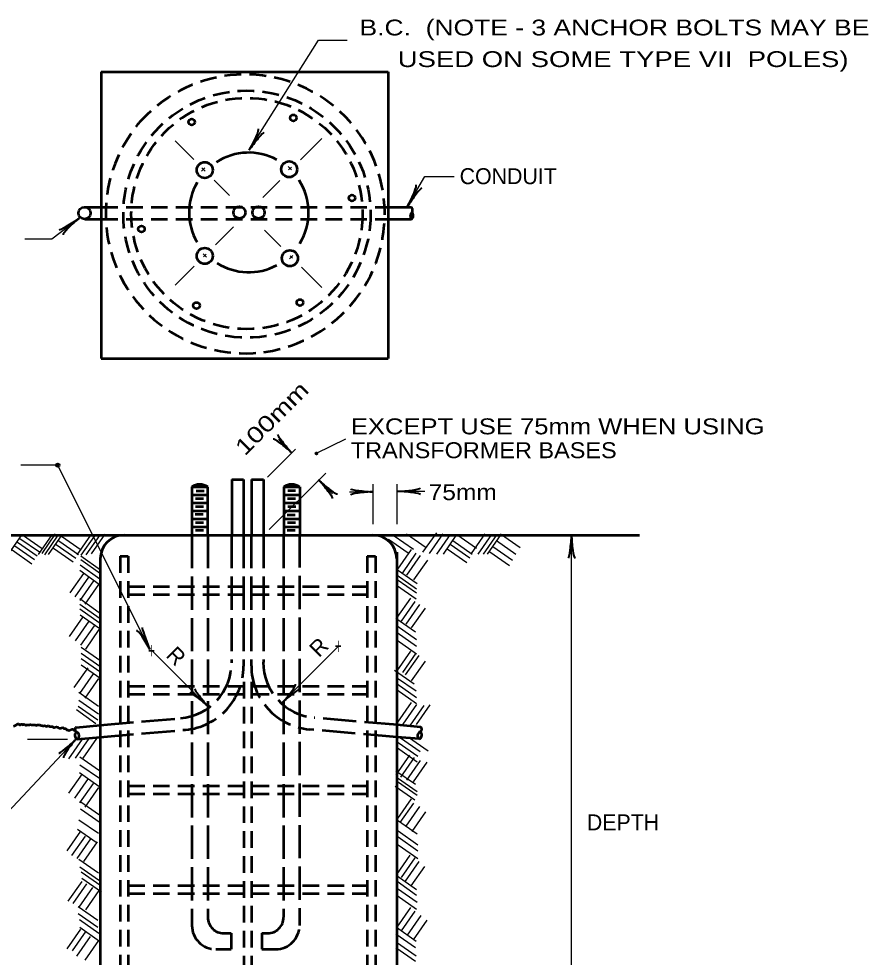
# Model space of a CAD drawing. Extents: x -10 to 846, y -20 to 523.
# Drawn here: x 385.4 to 514.2, y 89.8 to 232.2 of the extents above; entities that cross this region are included whole.
import ezdxf

# ---------------------------------------------------------------- set-up
doc = ezdxf.new("R2010")
doc.units = 0
doc.header["$LTSCALE"] = 0.84
doc.header["$PDMODE"] = 32
doc.header["$PDSIZE"] = 0.42
doc.linetypes.add('LONG_DASHED', pattern=[7.5, 6, -1.5])
doc.linetypes.add('MEDIUM_DASHED', pattern=[4.5, 3, -1.5])
doc.layers.add('1', color=7, linetype='Continuous', lineweight=53)

msp = doc.modelspace()

# ---------------------------------------------------------------- linework, layer by layer
at = {"layer": '1'}
for p, q in [((397.8621, 224.2035), (397.8621, 180.6675)), ((397.8621, 224.2035), (441.3981, 224.2035)), ((441.3981, 224.2035), (441.3981, 180.6675)), ((395.4141, 203.6595), (397.8381, 203.6595)), ((441.3021, 203.6355), (444.9261, 203.6355)), ((395.4141, 201.8355), (397.8381, 201.8355)), ((441.3021, 201.8355), (444.9501, 201.8355)), ((397.8621, 180.6675), (441.3981, 180.6675)), ((411.6141, 161.2035), (411.6141, 153.8835)), ((411.6141, 161.2035), (414.0141, 161.2035)), ((414.0141, 161.2035), (414.0141, 153.8835)), ((417.6621, 162.3315), (417.6621, 153.8595)), ((417.6621, 162.3315), (419.4621, 162.3315)), ((419.4621, 162.3315), (419.4621, 153.8595)), ((420.6861, 162.3315), (420.6861, 153.8595)), ((420.6861, 162.3315), (422.4861, 162.3315)), ((422.4861, 162.3315), (422.4861, 153.8595)), ((425.5581, 161.2035), (425.5581, 153.9315)), ((425.5581, 161.2035), (427.9821, 161.2035)), ((427.9821, 161.2035), (427.9821, 153.9315)), ((411.6141, 159.9795), (414.0141, 159.9795)), ((412.2621, 160.6035), (413.4621, 160.6035)), ((425.5581, 159.9795), (427.9821, 159.9795)), ((426.1581, 160.6275), (427.3581, 160.6275)), ((411.6141, 158.7795), (414.0141, 158.7795)), ((412.1661, 159.4275), (413.3661, 159.4275)), ((412.1901, 158.2275), (413.3901, 158.2275)), ((425.5581, 158.7795), (427.9821, 158.7795)), ((426.1341, 159.4275), (427.3581, 159.4275)), ((426.1821, 158.2035), (427.3821, 158.2035)), ((411.6141, 157.5555), (414.0141, 157.5555)), ((412.1421, 157.0515), (413.3421, 157.0515)), ((425.5581, 157.5555), (427.9821, 157.5555)), ((426.0861, 156.9555), (427.3101, 156.9555)), ((411.6141, 156.3555), (414.0141, 156.3555)), ((412.1661, 155.8035), (413.3661, 155.8035)), ((425.5581, 156.3555), (427.9821, 156.3555)), ((426.1101, 155.8035), (427.3341, 155.8035)), ((363.3981, 153.8835), (404.6541, 153.8835)), ((401.3421, 153.8835), (470.2701, 153.8835)), ((411.6141, 155.1555), (414.0141, 155.1555)), ((412.1661, 154.6035), (413.3661, 154.6035)), ((425.5581, 155.1555), (427.9821, 155.1555)), ((426.0861, 154.6035), (427.3101, 154.6035)), ((459.9261, 153.8835), (479.5101, 153.8835)), ((442.7181, 151.2675), (442.7181, 65.6355)), ((394.0701, 124.6995), (397.6941, 125.0115)), ((446.3181, 124.7475), (442.6941, 125.0595)), ((394.2381, 122.8995), (397.7181, 123.1875)), ((446.1501, 122.9475), (442.6941, 123.2355))]:
    msp.add_line(p, q, dxfattribs=at)
at = {"layer": '1', "lineweight": 35}
for p, q in [((409.0941, 213.6915), (411.9261, 210.8595)), ((428.0781, 210.8115), (431.3421, 214.0755)), ((413.1021, 209.1315), (413.6061, 209.6355)), ((413.1501, 209.6355), (413.6541, 209.1315)), ((426.2301, 209.8035), (426.7101, 209.3235)), ((426.3021, 209.2995), (426.7101, 209.7075)), ((415.0221, 207.7635), (417.3501, 205.4355)), ((422.3901, 205.1235), (424.9581, 207.6675)), ((415.1901, 197.9235), (417.9501, 200.6835)), ((422.6541, 200.1315), (425.1261, 197.6595)), ((413.3421, 196.5555), (413.8461, 196.0755)), ((413.3661, 196.0995), (413.7741, 196.5075)), ((426.4461, 195.7875), (426.9261, 196.2915)), ((426.5421, 196.2435), (426.9021, 195.8835)), ((409.0941, 191.8275), (411.9741, 194.7075)), ((428.2701, 194.5155), (431.3421, 191.4435)), ((425.2701, 128.4195), (433.8141, 136.9635)), ((414.1581, 127.7715), (405.6141, 136.3395))]:
    msp.add_line(p, q, dxfattribs=at)
at = {"layer": '1', "linetype": 'MEDIUM_DASHED'}
for p, q in [((397.8621, 203.6595), (441.3981, 203.6595)), ((397.8621, 201.8355), (441.3981, 201.8355)), ((400.7421, 150.6675), (400.7421, 65.6355)), ((400.7421, 150.6675), (401.9421, 150.6675)), ((401.9421, 150.6675), (401.9421, 65.6355)), ((438.2301, 150.6675), (438.2301, 65.6355)), ((438.2301, 150.6675), (439.4541, 150.6675)), ((439.4541, 150.6675), (439.4541, 65.6355)), ((401.9421, 146.0595), (438.2301, 146.0595)), ((401.9421, 144.8595), (438.2301, 144.8595)), ((419.4861, 131.6115), (419.4861, 65.6355)), ((420.6861, 131.6115), (420.6861, 65.6355)), ((401.9421, 130.9395), (438.2301, 130.9395)), ((401.9421, 129.7395), (438.2301, 129.7395)), ((401.9421, 115.8195), (438.2301, 115.8195)), ((401.9421, 114.6195), (438.2301, 114.6195)), ((401.9421, 100.6995), (438.2301, 100.6995)), ((401.9421, 99.4995), (438.2301, 99.4995))]:
    msp.add_line(p, q, dxfattribs=at)
at = {"layer": '1', "lineweight": 25}
for p, q in [((424.7421, 168.3795), (426.7581, 166.3635)), ((430.5021, 166.2915), (434.9661, 168.4755)), ((423.0861, 162.6675), (427.3581, 166.9395)), ((391.2621, 164.4915), (385.6461, 164.4915)), ((405.2541, 136.5315), (391.2621, 164.4915)), ((423.3501, 154.7235), (431.9181, 163.2915)), ((430.8621, 162.2355), (432.9741, 160.1475)), ((439.1421, 155.5395), (439.1421, 161.5875)), ((442.7661, 155.5395), (442.7661, 161.5875)), ((435.5181, 160.4355), (439.1421, 160.4355)), ((442.8141, 160.5315), (446.9421, 160.5315)), ((383.7981, 150.9795), (385.8861, 153.9555)), ((385.9341, 153.9315), (388.9101, 151.8435)), ((388.3341, 150.9315), (390.4221, 153.9075)), ((388.8861, 151.0755), (390.9501, 154.0515)), ((389.2941, 150.8835), (391.3581, 153.8595)), ((389.8701, 150.9315), (391.9581, 153.9075)), ((394.2381, 150.8835), (396.3021, 153.8595)), ((396.3981, 151.0275), (398.4861, 154.0035)), ((444.2061, 154.0755), (447.1821, 151.9875)), ((446.6781, 151.2675), (448.7661, 154.2195)), ((447.6861, 151.0755), (449.7501, 154.0515)), ((448.7661, 150.9795), (450.8541, 153.9555)), ((449.7741, 150.9795), (451.8381, 153.9555)), ((451.8141, 153.9795), (454.7901, 151.8915)), ((454.0221, 151.0755), (456.1101, 154.0515)), ((455.0301, 150.9795), (457.1181, 153.9555)), ((455.8461, 150.9795), (457.9341, 153.9555)), ((456.4701, 150.9795), (458.5581, 153.9555)), ((458.4381, 154.0755), (461.4141, 151.9875)), ((469.2141, 65.3235), (469.2141, 153.8835)), ((385.1661, 152.8035), (388.1421, 150.7155)), ((385.5261, 153.3795), (388.5021, 151.3155)), ((391.0221, 152.4435), (393.9981, 150.3555)), ((391.4301, 153.0195), (394.4061, 150.9555)), ((391.8381, 153.7155), (394.8141, 151.6275)), ((394.8141, 150.8115), (396.9021, 153.7875)), ((395.5821, 150.8595), (397.6701, 153.8115)), ((441.4701, 153.2595), (444.4461, 151.1715)), ((442.2861, 153.7875), (445.2621, 151.7235)), ((450.8301, 152.5155), (453.8061, 150.4515)), ((451.1901, 153.0675), (454.1661, 150.9795)), ((457.8141, 153.0675), (460.7901, 150.9795)), ((384.3501, 151.6275), (387.3261, 149.5395)), ((384.7581, 152.2515), (387.7341, 150.1635)), ((390.6141, 151.8915), (393.5901, 149.8035)), ((442.8621, 148.7235), (444.9501, 151.6995)), ((443.6061, 148.1715), (445.6701, 151.1475)), ((450.3741, 151.7955), (453.3501, 149.7315)), ((456.8061, 151.3395), (459.7821, 149.2755)), ((457.2621, 152.1555), (460.2381, 150.0915)), ((394.7901, 150.7155), (397.7661, 148.6275)), ((394.7901, 150.1635), (397.7661, 148.0755)), ((444.2301, 147.8115), (446.3181, 150.7875)), ((445.3101, 147.0915), (447.3981, 150.0675)), ((394.5981, 148.5315), (397.5741, 146.4435)), ((394.6941, 149.3475), (397.6701, 147.2595)), ((442.8381, 148.6275), (445.8141, 146.5395)), ((393.1341, 145.0995), (395.2221, 148.0515)), ((393.9021, 144.4995), (395.9901, 147.4755)), ((394.6941, 143.9475), (396.7581, 146.9235)), ((442.7421, 147.8115), (445.7181, 145.7235)), ((442.7421, 147.1635), (445.7181, 145.0995)), ((395.4141, 143.4195), (397.5021, 146.3715)), ((442.6461, 146.2755), (445.6221, 144.1875)), ((394.5981, 144.2355), (397.5741, 142.1475)), ((442.7901, 141.3555), (444.8541, 144.3315)), ((394.5981, 143.4195), (397.5741, 141.3315)), ((394.5981, 142.6755), (397.5741, 140.6115)), ((443.4141, 140.8275), (445.5021, 143.8035)), ((444.1341, 140.3715), (446.2221, 143.3475)), ((444.9501, 139.8195), (447.0381, 142.7955)), ((393.0621, 138.4995), (395.1261, 141.4755)), ((394.6941, 141.7635), (397.6701, 139.6995)), ((442.5741, 141.2835), (445.5261, 139.1955)), ((393.9501, 137.8275), (396.0381, 140.8035)), ((394.7661, 137.1555), (396.8541, 140.1315)), ((442.7421, 140.0835), (445.7181, 138.0195)), ((395.5101, 136.5555), (397.5741, 139.5315)), ((442.7421, 139.0995), (445.7181, 137.0115)), ((394.8381, 136.8675), (397.8141, 134.8035)), ((442.7421, 137.9235), (445.7181, 135.8355)), ((394.8381, 135.9555), (397.8141, 133.8915)), ((442.7901, 133.2915), (444.8541, 136.2675)), ((443.6061, 133.0275), (445.6701, 135.9795)), ((444.0381, 132.6675), (446.1261, 135.6195)), ((394.8381, 135.1395), (397.8141, 133.0755)), ((394.8381, 134.2035), (397.8141, 132.1155)), ((444.9501, 131.7555), (447.0381, 134.7315)), ((393.7821, 130.7475), (395.8701, 133.7235)), ((394.5981, 129.8355), (396.6861, 132.8115)), ((442.3821, 133.3875), (445.3581, 131.2995)), ((395.4141, 129.1155), (397.5021, 132.0915)), ((442.6461, 132.2835), (445.6221, 130.2195)), ((442.7421, 131.2995), (445.7181, 129.2115)), ((394.4781, 130.0275), (397.4301, 127.9395)), ((442.7421, 130.3875), (445.7181, 128.2995)), ((394.4781, 128.8515), (397.4301, 126.7635)), ((442.8621, 125.4915), (444.9501, 128.4675)), ((443.6781, 125.2035), (445.7661, 128.1795)), ((394.1181, 127.3875), (397.0701, 125.2995)), ((394.3821, 127.9395), (397.3581, 125.8515)), ((444.7821, 125.0355), (446.8461, 128.0115)), ((445.6941, 125.1315), (447.7581, 128.1075)), ((386.6781, 122.8995), (392.7261, 122.8995)), ((392.9661, 119.9475), (395.0301, 122.9235)), ((393.9501, 120.0435), (396.0381, 123.0195)), ((395.1261, 120.0435), (397.2141, 123.0195)), ((443.2941, 123.1155), (446.2701, 121.0515)), ((444.4701, 123.2115), (447.4461, 121.1235)), ((442.8381, 121.5795), (445.8141, 119.4915)), ((442.9341, 122.3955), (445.9101, 120.3075)), ((394.6461, 120.2115), (397.6221, 118.1475)), ((442.5981, 117.4995), (444.6861, 120.4755)), ((443.3181, 117.1395), (445.4061, 120.1155)), ((444.2301, 116.6835), (446.3181, 119.6595)), ((394.6461, 119.0355), (397.6221, 116.9715)), ((445.2381, 116.4195), (447.3021, 119.3955)), ((392.9661, 114.6915), (395.0301, 117.6675)), ((393.8781, 113.9715), (395.9421, 116.9235)), ((394.5501, 117.8595), (397.5261, 115.7715)), ((442.5741, 118.1235), (445.5261, 116.0595)), ((442.8381, 117.0435), (445.8141, 114.9555)), ((394.5981, 113.2275), (396.6861, 116.2035)), ((395.4141, 112.6035), (397.5021, 115.5795)), ((442.4781, 115.7715), (445.4541, 113.6835)), ((442.8381, 116.4915), (445.8141, 114.4275)), ((394.6461, 113.5155), (397.6221, 111.4275)), ((442.8621, 110.8755), (444.9501, 113.8515)), ((443.2221, 110.2515), (445.3101, 113.2035)), ((444.1341, 109.6995), (446.2221, 112.6755)), ((394.7421, 112.3155), (397.7181, 110.2515)), ((445.0461, 108.8835), (447.1341, 111.8595)), ((394.4781, 110.6835), (397.4301, 108.6195)), ((442.8381, 110.6115), (445.8141, 108.5235)), ((392.6781, 105.9795), (394.7661, 108.9555)), ((394.2861, 109.2435), (397.2621, 107.1555)), ((442.9341, 108.9795), (445.9101, 106.8915)), ((393.4221, 105.2595), (395.4861, 108.2115)), ((394.2381, 104.8035), (396.3021, 107.7795)), ((395.2221, 104.3475), (397.3101, 107.3235)), ((442.9341, 108.0675), (445.9101, 105.9795)), ((442.9341, 106.8915), (445.9101, 104.8035)), ((394.4781, 104.7075), (397.4301, 102.6195)), ((442.6941, 102.3555), (444.7581, 105.3075)), ((443.4141, 101.8995), (445.5021, 104.8755)), ((444.0381, 101.3475), (446.1261, 104.3235)), ((394.6461, 103.5315), (397.6221, 101.4435)), ((394.8381, 102.7875), (397.8141, 100.7235)), ((444.8781, 100.6275), (446.9421, 103.6035)), ((392.8701, 98.3475), (394.9581, 101.3235)), ((394.9341, 101.8035), (397.8861, 99.7155)), ((442.7421, 102.1635), (445.7181, 100.0755)), ((442.7421, 101.3475), (445.7181, 99.2595)), ((393.5901, 97.9875), (395.6781, 100.9635)), ((394.5021, 97.4355), (396.5901, 100.4115)), ((395.5101, 97.0035), (397.5741, 99.9555)), ((442.8381, 100.2675), (445.8141, 98.1795)), ((442.7421, 99.1635), (445.7181, 97.0995)), ((394.3821, 97.5315), (397.3581, 95.4435)), ((442.7901, 94.3635), (444.8541, 97.3395)), ((394.3821, 96.4515), (397.3581, 94.3635)), ((394.5501, 95.5395), (397.5261, 93.4515)), ((443.4141, 93.8115), (445.5021, 96.7875)), ((444.3261, 93.1875), (446.4141, 96.1635)), ((392.6781, 91.0995), (394.7661, 94.0755)), ((394.6461, 94.3635), (397.6221, 92.2755)), ((442.6461, 94.3635), (445.6221, 92.2755)), ((445.2381, 92.4675), (447.3021, 95.4195)), ((393.4941, 90.8115), (395.5821, 93.7875)), ((394.1421, 89.9955), (396.2301, 92.9715)), ((442.5741, 93.3555), (445.5261, 91.2915)), ((395.4141, 89.3715), (397.5021, 92.3475)), ((442.5741, 91.2675), (445.5261, 89.2035)), ((442.6461, 92.0835), (445.6221, 90.0195))]:
    msp.add_line(p, q, dxfattribs=at)
at = {"layer": '1', "linetype": 'LONG_DASHED'}
for p, q in [((411.6141, 153.8835), (411.6141, 94.6515)), ((414.0381, 153.8835), (414.0381, 95.8755)), ((417.6381, 153.8835), (417.6381, 134.5155)), ((419.4621, 153.8835), (419.4621, 133.9635)), ((420.6381, 153.8835), (420.6381, 134.0355)), ((422.4621, 153.8835), (422.4621, 134.5875)), ((425.5341, 153.8835), (425.5341, 95.8755)), ((427.9581, 153.9795), (427.9581, 94.6515)), ((397.7181, 125.0355), (409.9101, 126.0915)), ((442.8381, 125.0595), (430.1901, 126.1635)), ((397.7181, 123.2115), (410.6301, 124.3395)), ((442.6941, 123.2355), (429.4701, 124.3875)), ((416.4621, 93.4515), (417.5661, 93.4515)), ((417.5661, 93.4515), (417.5661, 91.0275)), ((422.2221, 93.4515), (423.1101, 93.4515)), ((422.2221, 93.4515), (422.2221, 91.0275)), ((415.2621, 91.0275), (417.5661, 91.0275)), ((422.2221, 91.0275), (424.3341, 91.0275))]:
    msp.add_line(p, q, dxfattribs=at)
at = {"layer": '1', "lineweight": 25}
for points in [[(420.3021, 212.2995), (430.8381, 228.9795), (435.1821, 228.9795)], [(444.3501, 203.7795), (446.9661, 208.3155), (451.4301, 208.3155)], [(394.5501, 201.9555), (390.3741, 198.7875), (386.2941, 198.7875)], [(394.1421, 122.9955), (379.1661, 107.0115), (373.7616, 107.0115)]]:
    msp.add_lwpolyline(points, dxfattribs=at)
at = {"layer": '1'}
msp.add_lwpolyline([(397.7181, 150.2595), (397.7181, 65.6355), (442.7181, 65.6355)], dxfattribs=at)
at = {"layer": '1', "linetype": 'MEDIUM_DASHED'}
for centre, radius in [((419.9733, 202.5898), 18.7488), ((419.9733, 202.6805), 17.5392)]:
    msp.add_circle(centre, radius, dxfattribs=at)
at = {"layer": '1'}
for centre, radius in [((411.5935, 216.5646), 0.4838), ((427.0152, 217.1996), 0.4838), ((413.5739, 209.278), 1.2096), ((426.3766, 209.3933), 1.2096), ((435.9054, 205.0437), 0.4838), ((418.8234, 202.8432), 0.9072), ((421.7264, 202.8432), 0.9072), ((395.328, 202.7525), 0.9072), ((403.9734, 200.3265), 0.4838), ((413.5739, 196.2448), 1.2096), ((426.4919, 195.8987), 1.2096), ((428.013, 189.1684), 0.4838), ((412.3192, 188.7148), 0.4838), ((430.5217, 166.2731), 0.0951)]:
    msp.add_circle(centre, radius, dxfattribs=at)
at = {"layer": '1', "linetype": 'MEDIUM_DASHED'}
for centre, radius, start, end in [((419.7126, 202.6219), 21.168, 144.72797, 134.59975), ((413.1999, 208.152), 12.6799, 131.18966, 148.13779)]:
    msp.add_arc(centre, radius, start, end, dxfattribs=at)
at = {"layer": '1'}
for centre, radius, start, end in [((420.2568, 202.849), 9.072, 61.93145, 122.73056), ((420.2568, 202.849), 9.072, 150.00307, 209.99693), ((420.2568, 202.849), 9.072, 328.65081, 32.73064), ((420.2568, 202.849), 9.072, 237.9532, 298.03362), ((412.8132, 159.4338), 2.134, 55.47029, 124.52971), ((426.7616, 159.4338), 2.134, 55.47029, 124.52971), ((401.3427, 150.2541), 3.6288, 90, 180), ((439.0802, 150.2541), 3.6288, 0, 90), ((394.5163, 123.4732), 0.6415, 124.39884, 244.42408), ((445.8602, 123.5185), 0.6415, 295.57592, 55.60116)]:
    msp.add_arc(centre, radius, start, end, dxfattribs=at)
at = {"layer": '1', "lineweight": 25}
msp.add_arc((401.3427, 150.2541), 3.6288, 90, 180, dxfattribs=at)
at = {"layer": '1', "linetype": 'LONG_DASHED'}
for centre, radius, start, end in [((409.1808, 134.5272), 8.4672, 275.00041, 0), ((409.7856, 133.9729), 9.6768, 275.00013, 0), ((430.3185, 134.0364), 9.6768, 180, 264.9999), ((430.9233, 134.5906), 8.4672, 180, 264.9999), ((416.4627, 95.8652), 2.4192, 180, 270), ((423.1155, 95.8652), 2.4192, 270, 0), ((415.2531, 94.6556), 3.6288, 180, 270), ((424.3251, 94.6556), 3.6288, 270, 0)]:
    msp.add_arc(centre, radius, start, end, dxfattribs=at)
at = {"layer": '1', "lineweight": 40}
for centre, major_axis, ratio, start_param, end_param in [((420.7242, 213.5954), (-0.9933, -1.9273), 0.122415, 0.89635335, 3.14159265), ((421.2422, 213.3104), (1.3138, 1.6832), 0.07063, 6.28230741, 8.55970261), ((444.7151, 205.0831), (-0.9203, -1.9632), 0.122415, 0.89635335, 3.14159265), ((445.2434, 204.8176), (-1.2497, -1.7312), 0.07063, 3.14071475, 5.41810995), ((393.3053, 201.3423), (1.8195, 1.1174), 0.07063, 3.14071475, 5.41810995), ((393.6908, 200.8941), (1.6046, 1.4582), 0.122415, 0.89635335, 3.14159265), ((425.5885, 167.0605), (1.6609, -1.3938), 0.122415, 0.89635335, 3.14159265), ((425.5926, 167.0488), (1.6609, -1.3938), 0.122415, 0.89635335, 3.14159265), ((425.9807, 167.5029), (-1.3521, 1.6526), 0.07063, 6.28230741, 8.55970261), ((425.9848, 167.4912), (-1.3521, 1.6526), 0.07063, 6.28230741, 8.55970261), ((431.6395, 161.0961), (1.3521, -1.6526), 0.07063, 6.28230741, 8.55970261), ((431.6456, 161.1065), (1.3521, -1.6526), 0.07063, 6.28230741, 8.55970261), ((432.0317, 161.5385), (-1.6609, 1.3938), 0.122415, 0.89635335, 3.14159265), ((432.0379, 161.5488), (-1.6609, 1.3938), 0.122415, 0.89635335, 3.14159265), ((444.1377, 160.862), (-2.16, -0.1889), 0.122415, 0.89635335, 3.14159265), ((437.822, 160.1029), (2.16, 0.1889), 0.122415, 0.89635335, 3.14159265), ((437.7865, 160.693), (-2.1246, 0.2125), 0.07063, 6.28230741, 8.55970261), ((444.1731, 160.2718), (2.1246, -0.2125), 0.07063, 6.28230741, 8.55970261), ((468.9685, 152.5275), (0.2125, 2.1246), 0.07063, 3.14071475, 5.41810995), ((469.5586, 152.5629), (-0.1889, 2.16), 0.122415, 0.89635335, 3.14159265), ((404.8682, 137.8548), (0.7601, -1.9953), 0.07063, 3.14071475, 5.41810995), ((404.3562, 137.5591), (1.1349, -1.8475), 0.122415, 0.89635335, 3.14159265), ((425.9561, 129.5826), (-1.3938, -1.6609), 0.122415, 0.89635335, 3.14159265), ((412.9897, 128.4747), (1.6609, -1.3938), 0.122415, 0.89635335, 3.14159265), ((413.3819, 128.917), (-1.3521, 1.6526), 0.07063, 6.28230741, 8.55970261), ((426.3985, 129.1903), (-1.6526, -1.3521), 0.07063, 3.14071475, 5.41810995), ((393.0193, 122.1729), (-1.6081, -1.4047), 0.07063, 6.28230741, 8.55970261), ((393.4741, 121.7951), (1.3395, 1.705), 0.122415, 0.89635335, 3.14159265)]:
    msp.add_ellipse(centre, major_axis=major_axis, ratio=ratio, start_param=start_param, end_param=end_param, dxfattribs=at)
at = {"layer": '1'}
for centre, major_axis, ratio, start_param, end_param in [((445.4448, 202.369), (-0.5252, -0.5237), 0.84388, 4.71240915, 6.33495284), ((444.4072, 203.1174), (0.5237, 0.5252), 0.896364, 4.67322481, 6.28318531), ((444.4923, 202.3179), (0.5237, 0.5252), 0.896364, 4.67322481, 6.28318531), ((394.2817, 124.3844), (-0.3589, -0.2265), 0.884789, 4.71238898, 7.02890394), ((393.8781, 123.4242), (-0.5842, 0.265), 0.984898, 2.61092113, 4.7123118), ((446.4985, 123.4696), (-0.5842, -0.265), 0.984898, 4.71246616, 6.81385684), ((446.0949, 124.4297), (-0.3589, 0.2265), 0.884789, 2.39587402, 4.71238898)]:
    msp.add_ellipse(centre, major_axis=major_axis, ratio=ratio, start_param=start_param, end_param=end_param, dxfattribs=at)
for points in [[(430.5021, 166.3155), (430.5021, 166.2915), (430.5021, 166.2675), (430.5261, 166.2435), (430.5501, 166.2435), (430.5741, 166.2435), (430.5501, 166.2915), (430.5261, 166.2915), (430.4781, 166.2915), (430.4781, 166.2435), (430.5261, 166.3155), (430.5261, 166.2915), (430.5261, 166.2435), (430.5021, 166.2195), (430.5021, 166.2915), (430.5261, 166.2915), (430.5741, 166.2915), (430.5261, 166.3155), (430.4781, 166.2915), (430.5261, 166.2195), (430.5261, 166.3155), (430.5261, 166.2915), (430.5021, 166.2915), (430.5021, 166.3395), (430.5261, 166.2915), (430.5021, 166.2915), (430.4781, 166.2915), (430.5261, 166.2675)], [(384.5661, 124.8675), (384.9021, 125.0355), (385.3821, 125.1795), (385.5021, 125.0835), (385.8621, 125.1795), (386.0061, 125.1075), (386.1501, 125.2035), (386.3901, 125.0355), (386.5581, 125.0595), (386.7501, 125.0595), (386.9181, 125.0835), (386.9901, 125.0595), (387.1581, 125.1555), (387.2301, 125.1075), (387.4701, 125.0835), (387.6381, 125.0595), (387.8541, 125.0835), (387.9261, 125.0115), (388.0941, 125.0355), (388.3341, 125.0835), (388.6221, 125.0355), (388.7181, 124.9875), (388.9101, 124.9635), (389.0301, 124.9155), (389.3181, 124.9875), (389.6301, 124.8195), (389.7501, 124.9155), (390.1821, 124.8195), (390.4461, 124.8435), (390.6141, 124.6995), (390.9021, 124.7475), (391.2141, 124.7475), (391.4781, 124.6035), (391.7181, 124.5795), (391.8381, 124.6275), (392.1021, 124.6275), (392.2221, 124.5315), (392.3181, 124.5315), (392.6061, 124.3875), (392.6781, 124.2915), (392.6781, 124.3155), (392.9661, 124.2435), (393.1341, 124.2915), (393.4701, 124.4115), (393.6141, 124.3875), (393.6621, 124.3155), (393.7101, 124.2675), (393.7821, 124.2675), (393.9981, 124.2195)]]:
    msp.add_spline(points, degree=3, dxfattribs=at)
msp.add_point((391.2621, 164.4915), dxfattribs=at)

# ---------------------------------------------------------------- texts
for s, height, width, p in [('B.C.  (NOTE - 3 ANCHOR BOLTS MAY BE', 2.4, 1.25, (437.0541, 229.7091)), ('     USED ON SOME TYPE VII  POLES)', 2.4, 1.3, (437.0541, 224.9091)), ('EXCEPT USE 75mm WHEN USING', 2.419, 1.2, (435.7341, 169.1715)), ('TRANSFORMER BASES', 2.419, 1.1, (435.7341, 165.5523)), ('75mm', 2.419, 1.15, (447.5421, 159.1875)), ('+', 2.419, 0.55, (404.9901, 135.1635)), ('+', 2.419, 0.55, (433.3101, 135.8355))]:
    msp.add_text(s, height=height, dxfattribs=dict(at, width=width)).set_placement(p)
for s, p in [('CONDUIT', (452.2461, 207.1395)), ('DEPTH', (471.5421, 109.0755))]:
    msp.add_text(s, height=2.419, dxfattribs=at).set_placement(p)
at = {"layer": '1', "width": 1.3}
msp.add_text('100mm', height=2.419, rotation=45, dxfattribs=at).set_placement((419.6419, 165.7922))
at = {"layer": '1'}
for rotation, p in [(315, (407.5581, 135.4995)), (45, (430.9101, 135.1875))]:
    msp.add_text('R', height=2.419, rotation=rotation, dxfattribs=at).set_placement(p)

doc.saveas('drawing.dxf')
